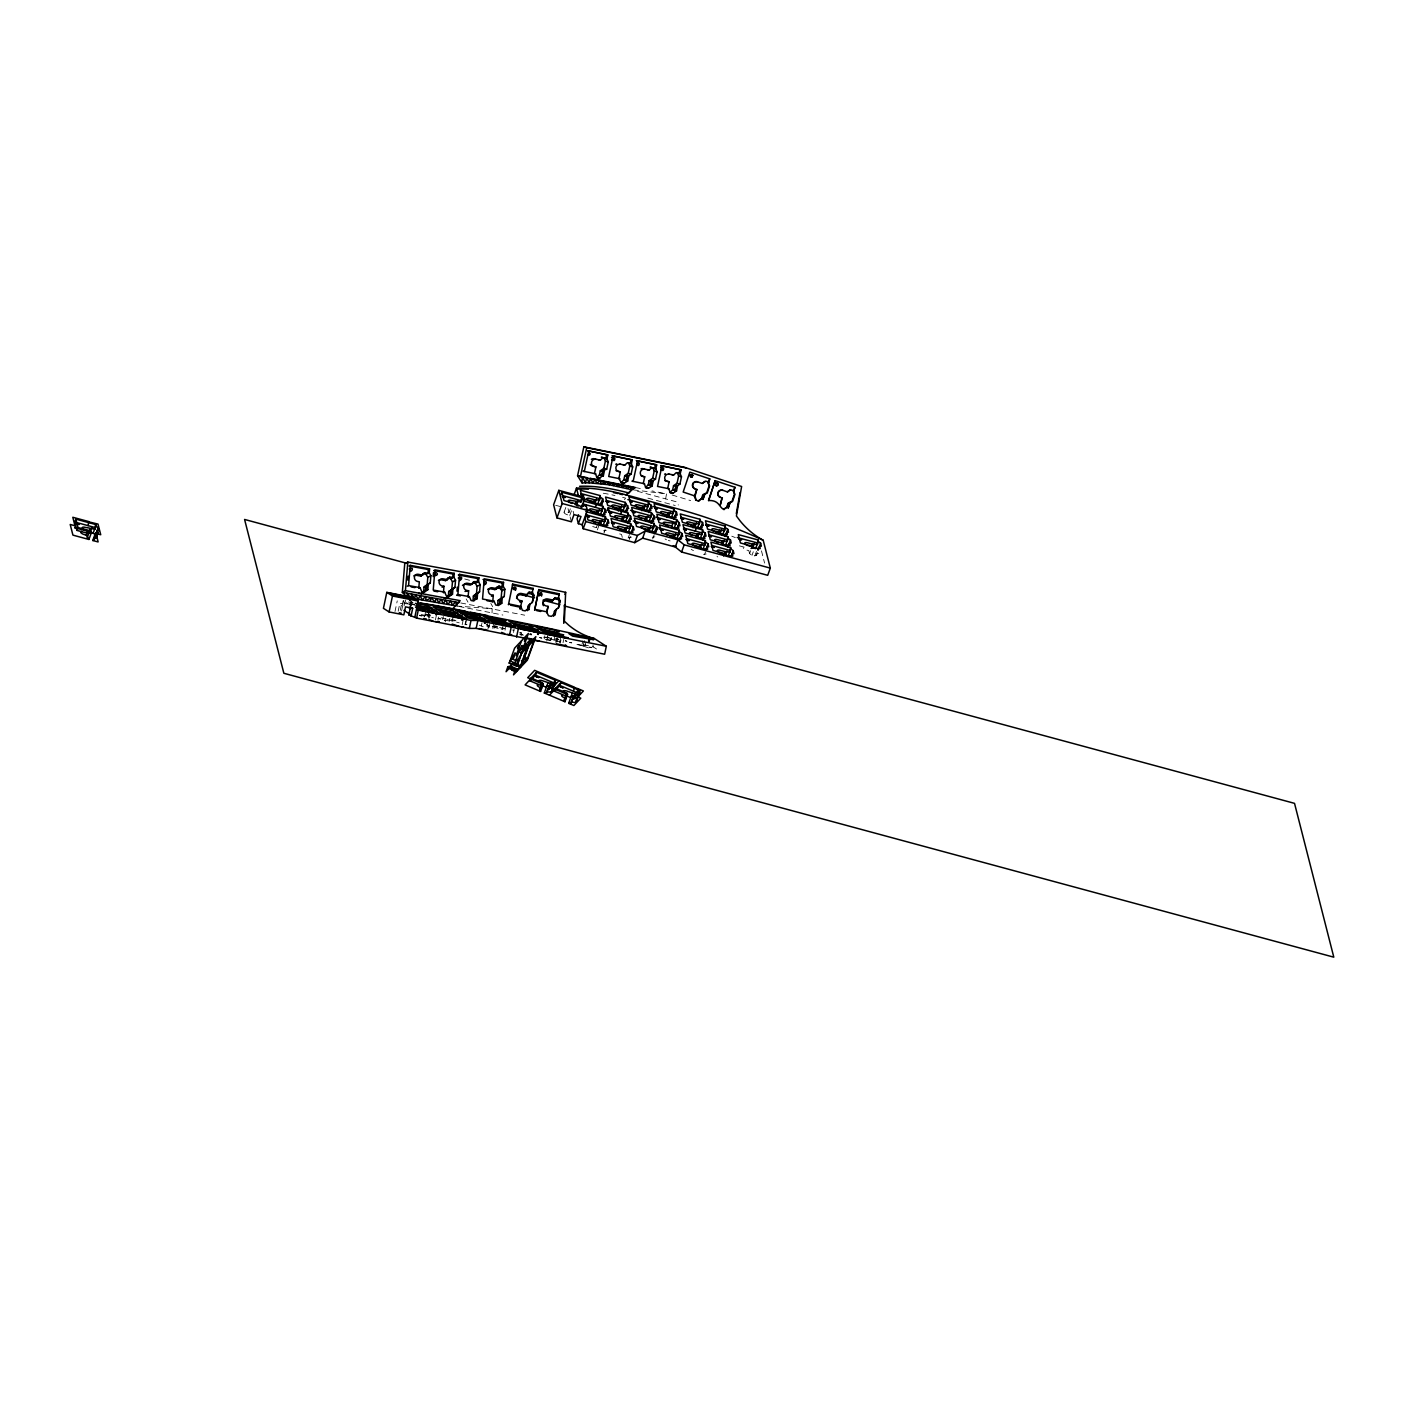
<?xml version="1.0" encoding="UTF-8"?>
<svg xmlns="http://www.w3.org/2000/svg" width="1404" height="1404" viewBox="0 0 1404 1404"><rect width="100%" height="100%" fill="white"/><g stroke="black" fill="none" stroke-linecap="round" stroke-linejoin="round"><path stroke-width="0.75" stroke-dasharray="5 3.75" d="M492.032 612.916L492.19 608.687L457.055 606.072M665.654 498.894L666.514 493.875L652 490.909M394.998 611.53L397.244 600.894M398.174 611.196L399.859 603.229L403.439 603.931M400.263 610.266L401.526 604.282L399.859 603.229M402.106 605.668L403.123 600.772L410.881 605.387M401.562 610.951L403.808 600.333M404.071 605.931L404.914 601.947M404.861 603.281L405.545 600.087M410.021 605.247L410.863 601.263M410.214 607.318L410.881 604.124L407.283 601.807L413.338 603M410.6 606.317L411.723 601.386M411.565 605.738L412.39 602.158L411.495 602.07L412.232 602.544M424.587 616.654L425.587 611.863M421.27 614.513L426.781 615.829L428.044 609.845M428.957 611.723L427.957 616.514L433.467 617.813M426.781 615.829L428.431 615.917L429.431 611.126M428.518 618.216L429.361 614.232M429.519 618.006L430.186 614.829L427.378 614.268M435.415 620.024L436.416 615.233M437.943 620.235L438.627 617.04M442.681 619.708L443.366 616.514M445.243 621.919L445.91 618.725M449.157 621.498L449.824 618.304M453.088 616.672L452.07 621.463L444.226 620.129L448.49 621.323M447.034 619.55L452.544 620.866L453.808 614.882M462.162 624.78L463.425 618.813M466.374 624.762L465.057 624.376L466.058 619.585M465.531 624.64L466.795 618.673M481.344 625.991L482.011 622.797M487.048 626.535L487.223 621.674M487.802 629.712L488.645 625.728M487.925 626.939L489.118 627.079L490.119 622.305M493.699 623.464L492.699 628.255L493.98 628.325M494.05 628.448L494.717 625.254M498.157 628.43L495.489 627.676L496.753 621.691M503.194 624.885L502.176 629.659L500.544 629.571M505.036 630.221L506.054 625.447M513.513 632.484L514.18 629.29M523.306 635.275L520.024 634.362L520.656 631.098M521.007 636.065L521.674 632.871M544.208 638.89L544.875 635.696M558.704 633.941L557.441 639.908L554.071 640.048L547.279 637.925L548.28 633.134M546.77 641.119L547.771 636.328M550.684 640.68L551.351 637.486M554.071 640.048L555.335 634.082M555.808 642.453L557.493 634.468M556.809 642.242L557.476 639.048L555.615 638.68M559.564 642.628L560.582 637.837M560.301 643.102L560.986 639.908M563.039 642.663L563.706 639.469M588.574 647.841L581.782 645.7L582.783 640.926M583.064 646.524L584.31 640.54M581.782 645.7L575.658 644.155L583.502 645.471L584.52 640.68M583.502 645.471L585.152 645.559L586.152 640.786M564.092 512.179L566.181 506.423M571.393 521.797L569.761 515.461L567.953 514.97A3.721 1.299 19.9 0 1 564.075 512.53A3.721 1.299 19.9 0 1 567.198 512.004L569.006 512.495L571.621 505.3M569.761 515.461L571.849 509.705M599.052 525.184L597.086 530.572L596.331 527.606L597.893 523.288M605.124 529.589L604.089 532.467L605.212 526.43M628.15 538.101L629.448 534.503M630.326 536.398L629.29 539.276L630.414 533.239M652.667 538.978L654.229 534.661M704.492 554.72L705.545 551.842M757.633 552.597L756.581 555.475L752 555.352L749.596 553.597L751.544 548.192M752 555.352L753.299 551.754M754.79 556.107L757.405 548.911M624.482 499.754L625.57 498.122A90.488 31.695 19.9 0 0 621.007 496.928M603.65 530.747L606.265 530.291M628.852 537.557L631.467 537.118M652.228 537.258L654.861 536.802M703.544 554.44L706.159 554.001M758.774 553.316L756.142 553.755L756.581 555.475M465.057 624.376L466.988 624.675M519.989 634.275L522.972 634.643M545.752 639.329L553.597 640.645M452.544 620.866L455.914 620.726M495.945 626.623L497.578 626.711M501.017 628.974L504.387 628.834L503.106 628.027M529.203 634.626L531.677 634.871L530.396 634.046M589.469 647.455L591.944 647.7L585.152 645.559M633.485 489.891L666.514 493.875M489.382 625.377L488.101 625.289L489.645 625.868M419.743 615.163L426.307 616.409M460.775 602.965L524.692 615.18M459.108 606.475L502.878 615.04M410.881 604.124L414.864 604.913M493.629 626.395L497.613 627.167M499.596 627.553L505.58 628.729L504.422 627.974M512.846 630.203L513.917 630.414L512.986 629.817M492.365 626.482L495.489 627.676M529.852 633.643L531.712 634.011M545.77 637.047L548.999 637.697M546.683 637.451L558.634 639.803L557.476 639.048M519.655 632.52L521.516 632.888M547.279 637.925L543.541 637.153M425.377 614.39L429.361 615.18M451.14 619.445L455.124 620.217M445.752 618.743L441.172 617.76M555.247 640.733L560.758 642.049M635.415 487.539L641.646 488.803M672.147 495.015L690.628 500.596M540.856 637.749C536.275 637.065 545.226 638.627 540.61 637.925M550.017 640.522L545.805 639.399M570.761 642.576C574.745 643.699 566.567 641.628 570.515 642.751M487.785 626.675L489.118 627.079M421.779 616.093L419.305 615.478M596.507 648.999L593.243 646.893L584.555 644.875A189.084 14.005 11.9 0 0 580.94 644.05M637.469 491.26L676.237 501.754L678.36 505.019M647.911 498.139L675.219 505.51M739.399 545.84L747.191 547.946M555.668 505.3L561.846 506.967M668.286 540.435L670.112 540.926M596.331 527.606L594.506 527.114A3.721 1.299 19.9 0 1 592.716 526.447M464.724 578.974L471.077 580.694M479.273 625.184L483.204 626.746M456.581 622.112L459.231 622.867M426.219 614.11L430.15 615.689L427.676 615.443L428.431 615.917M556.159 639.083L557.441 639.908M487.223 624.762L488.153 625.377L486.346 624.675M490.838 603.422L492.646 606.651M466.181 598.929L467.988 602.158M761.477 550.859L764.583 563.074M749.596 553.597L748.823 550.631L747.016 550.14A3.721 1.299 19.9 0 1 743.137 547.7M622.288 537.381L621.533 534.433L619.708 533.924A3.721 1.299 19.9 0 1 618.795 533.643M573.13 511.231L573.99 514.601M568.023 508.634L569.006 512.495M592.962 645.068L593.243 646.893M404.282 603.457A90.488 6.704 11.9 0 1 407.634 603.913M411.161 604.404A90.488 6.704 11.9 0 1 414.847 604.931M693.488 550.526A3.721 1.299 19.9 0 1 691.189 549.262M717.795 556.949A3.721 1.299 19.9 0 1 717.023 556.528M666.496 539.768A3.721 1.299 19.9 0 1 665.075 538.873M731.782 536.188A189.084 66.216 19.9 0 1 735.327 537.609M603.281 493.243A90.488 31.695 19.9 0 1 614.987 495.507M437.837 618.322L440.645 618.971L437.837 618.322M566.058 640.891L565.163 640.803L566.988 641.488L566.058 640.891"/><path stroke-width="1.5" d="M582.011 482.906L582.169 476.711L586.767 477.641L589.083 482.818L609.143 484.766L631.431 489.627L635.415 487.539L590.593 478.413L589.083 482.818L582.011 482.906L577.571 475.763L583.853 446.823L684.661 467.339L741.628 486.504L736.416 516.005L740.136 520.954A75.641 66.637 68.9 0 0 763.197 540.259L770.322 568.111L767.707 575.307L681.589 552.018L675.324 547.016L642.646 538.171L634.766 542.664L583.187 528.729L582.169 524.71L587.381 510.319L585.959 504.773M563.741 623.341L564.548 604.773M455.51 605.773L414.601 598.718L411.618 594.015L411.074 598.227L406.984 593.172L407.722 597.788L402.334 592.33L404.738 563.724L407.827 562.074L508.476 580.396L565.654 592.33L564.39 621.2L568.76 625.201A75.641 69.358 -85.3 0 0 594.331 638.539L606.317 646.261L604.65 654.229L476.167 628.395L469.322 628.43L416.602 618.111L408.81 614.829L410.6 606.317M77.589 528.659L74.798 527.904L76.413 527.816M459.073 602.649L402.334 592.33L405.423 590.68L407.827 562.074M407.844 580.168L408.178 576.131M407.335 586.223L408.564 585.573L410.266 565.356L429.589 568.866L429.255 572.814L430.888 575.728L430.273 582.906L424.061 587.03L423.71 591.189L421.411 593.681L418.673 593.19M408.564 585.573L420.007 587.644L421.762 591.54L424.499 592.032L427.834 589.733L428.273 584.503M425.921 586.047L425.57 590.207L427.834 589.733M426.588 590.382L427.027 585.152M424.061 587.03L427.185 584.555L427.799 577.377L425.974 574.148L423.236 573.639L420.937 576.131L416.286 575.289A3.721 3.352 61.9 0 0 413.776 575.903M429.255 572.814L428.009 573.481L428.343 569.533L429.589 568.866M433.187 576.57L433.52 572.534M453.913 577.307L449.754 577.149L447.455 579.641L442.804 578.781A3.721 3.352 61.9 0 0 439.066 581.747A3.721 3.352 61.9 0 0 442.19 585.959L443.98 586.275L443.436 592.804L444.664 592.137L446.419 596.033L449.157 596.524L452.492 594.225L452.93 588.978L454.931 587.381L455.545 580.221L453.913 577.307L454.247 573.358L434.924 569.848L433.222 590.049L444.664 592.137M443.331 597.683L446.068 598.174L448.367 595.682L448.718 591.523L454.931 587.381M452.93 588.978L450.579 590.54L450.228 594.699L452.492 594.225M451.246 594.875L451.684 589.645M452.667 577.957L453.001 574.025L454.247 573.358M451.842 589.031L452.457 581.87L450.631 578.623L447.894 578.132L445.594 580.624L440.944 579.782A3.721 3.352 61.9 0 0 438.434 580.378M456.984 591.172L457.318 587.118M460.459 595.893L456.651 595.208L457.879 594.541L459.582 574.341L478.904 577.851L478.571 581.782L480.203 584.713L479.589 591.874L473.376 596.016L473.025 600.175L477.149 598.701L477.588 593.471M478.571 581.782L474.412 581.625L472.113 584.117L467.462 583.274A3.721 3.352 61.9 0 0 463.724 586.24A3.721 3.352 61.9 0 0 466.848 590.435L468.638 590.768L468.094 597.297L469.322 596.63L471.077 600.508L473.815 601.017L476.114 598.525M475.236 595.015L474.885 599.175L477.149 598.701M475.903 599.368L476.342 594.138M477.325 582.449L477.658 578.518L478.904 577.851M473.376 596.016L476.5 593.523L477.114 586.363L475.289 583.116L472.551 582.625L474.412 581.625M487.03 600.736L492.751 601.772L493.295 595.261L491.505 594.927A3.721 3.352 61.9 0 1 488.381 590.715A3.721 3.352 61.9 0 1 492.12 587.767L496.77 588.609L499.069 586.117L501.983 586.942L503.229 586.275L503.562 582.344L484.24 578.817L482.537 599.034L493.98 601.123L495.735 605.001L498.473 605.493L501.807 603.193L502.246 597.964L504.247 596.367L504.861 589.189L503.229 586.275M504.247 596.367L498.034 600.508L497.683 604.668L500.772 603M502.246 597.964L499.894 599.508L499.543 603.667L501.807 603.193M500.561 603.86L501 598.63M501.158 598.016L501.772 590.856L499.947 587.609L497.209 587.1L494.91 589.61L490.259 588.75A3.721 3.352 61.9 0 0 487.75 589.364M501.983 586.942L502.316 582.993L503.562 582.344M517.198 653.685L524.306 646.051L527.29 647.314L520.603 665.777L516.303 671.428L508.845 668.286L509.038 666.391L513.513 668.286L512.214 670.27L515.198 671.516L516.426 670.217L513.443 668.953M516.303 671.428L516.426 670.217M736.31 513.653L740.031 492.576M522.13 646.402L522.095 645.507L520.463 648.174M530.098 641.031L529.15 642.435M532.151 593.102L533.187 588.399L512.688 584.117L508.459 604.738L508.722 603.895L520.866 606.423L522.358 610.319L525.254 610.915L528.009 608.564L528.834 609.652L527.746 609.424L528.553 605.352L532.467 602.193L533.871 595.191L532.414 592.26L529.08 592.172L525.938 595.805L521.007 594.769A3.721 3.58 17.2 0 0 516.602 598.455M526.342 594.524L521.393 593.488A3.721 3.58 17.2 0 0 517.058 596.244A3.721 3.58 17.2 0 0 519.989 600.508L521.884 600.894L520.077 609.178L520.866 606.423M527.342 610.705L528.553 605.352M528.834 609.652L530.115 603.685M532.151 602.579L533.871 595.191M538.855 589.592L534.626 610.196L538.855 589.592L559.354 593.857L558.318 598.56L555.247 597.63L552.105 601.263L547.174 600.228A3.721 3.58 17.2 0 0 543.401 605.668M546.946 611.144L548.051 606.352L546.156 605.966A3.721 3.58 17.2 0 1 543.225 601.702A3.721 3.58 17.2 0 1 547.56 598.946L552.509 599.982M548.051 606.352L546.77 612.741L547.034 611.881L534.889 609.354M558.318 598.56L558.581 597.718L560.038 600.649L558.634 607.651L554.72 610.81L553.509 616.163L554.176 614.039L555.264 614.268L553.913 614.882M555.001 615.11L556.3 609.143M558.318 608.037L560.038 600.649M414.864 616.988L418.234 601.052L415.847 599.508L393.682 595.542L390.084 593.225L413.706 598.139L412.565 597.402L386.802 592.365L383.432 608.318L389.101 611.951L403.843 614.847L405.528 606.861L412.688 608.265L411.003 616.233M389.101 611.951L392.471 595.998L386.802 592.365M409.599 600.368L410.266 597.174M410.249 600.789L410.916 597.595M416.602 618.111L418.269 610.126L416.549 609.02M426.798 608.95L427.465 605.756L415.356 603.387M415.479 607.09L427.536 609.494L427.465 605.756M431.379 611.916L432.063 608.722L415.917 605.563M435.977 614.864L436.662 611.67L416.479 607.721L420.077 610.038L434.801 613.197M455.967 615.285L453.194 614.461L453.229 610.81L433.046 606.861L436.644 609.178L451.368 612.337M460.565 618.251L457.792 617.427L457.827 613.759L437.644 609.81L441.242 612.126L453.194 614.461M461.74 619.901L462.425 616.725L442.242 612.776L445.84 615.075L457.792 617.427M462.442 620.357L462.425 616.725M469.322 628.43L471.007 620.463L477.851 620.428L606.317 646.261M476.009 617.62L484.889 618.778L460.337 612.881C464.022 614.671 476.991 622.481 476.623 614.338L455.738 609.933L459.336 612.249L480.291 615.829L476.623 614.338M476.167 628.395L477.851 620.428M479.852 620.024L480.519 616.83M480.554 620.48L481.221 617.286M484.45 622.972L485.117 619.796L464.935 615.847L468.532 618.164L489.487 621.744L485.117 619.796M485.152 623.429L485.819 620.235M509.582 634.941L511.582 625.289L490.698 620.884L494.296 623.201L515.25 626.781L511.582 625.289M516.584 636.995L518.269 629.027M528.957 628.606L517.005 626.272L513.408 623.955L537.96 629.852L529.062 628.676L528.992 624.956L508.81 621.007L512.407 623.323L527.132 626.482M533.555 631.572L521.604 629.22L517.988 626.904L542.541 632.8L533.66 631.642L534.292 628.36M537.504 634.046L538.171 630.87M538.206 634.503L538.873 631.309M554.071 633.186L554.755 629.992L534.573 626.044L538.171 628.36L552.895 631.519M588.574 640.961L589.259 637.767L569.076 633.818L572.674 636.135L593.629 639.715L589.259 637.767M589.276 641.417L589.961 638.223M434.678 573.674C435.363 570.48 439.347 574.622 436.275 575.359C432.748 573.218 437.346 574.482 434.433 576.36M574.359 493.997L576.482 488.118A90.488 31.695 19.9 0 1 625.903 494.857L634.643 487.679L580.431 476.658L586.714 447.7L583.853 446.823M588.75 451.07L584.292 471.533L583.151 471.182L595.629 473.832L596.875 477.799L599.596 478.36L602.263 475.868L603.281 470.428L606.686 469.199L608.265 461.934L607.002 458.95L607.862 454.966L587.609 450.719L607.862 454.966M591.593 465.689A3.721 3.457 -72.8 0 0 592.435 465.988L595.91 466.883L594.489 473.481L595.629 473.832M599.596 478.36L596.735 477.483L599.403 474.991L600.315 470.779L603.825 468.304L605.405 461.056L604.001 457.739L607.002 458.95M603.281 470.428L601.123 475.517L603.281 476.079L604.422 470.779M605.861 458.599L606.721 454.615M616.005 470.656A3.721 3.457 -72.8 0 0 616.847 470.954L620.322 471.849L618.883 478.448L621.288 482.765L624.008 483.327L627.693 481.046L628.834 475.745L631.098 474.166L632.678 466.9L631.414 463.917L632.274 459.933L612.004 455.686M624.008 483.327L621.147 482.432L623.815 479.957L624.727 475.745L628.237 473.271L629.817 466.023L628.413 462.706L631.414 463.917M627.693 475.394L625.535 480.484L626.553 480.694L627.693 475.394L628.834 475.745M630.273 463.566L631.133 459.582M637.556 461.003L633.116 481.467L631.976 481.116L644.436 483.766L645.7 487.732L648.42 488.294L652.088 486.012L653.246 480.712L655.51 479.133L657.072 471.867L655.808 468.883L656.686 464.899L636.416 460.652L656.686 464.899M641.259 475.921L644.734 476.816L643.295 483.415L644.436 483.766M648.42 488.294L645.559 487.399L648.227 484.924L649.139 480.712L652.649 478.237L654.229 470.989L652.825 467.672L655.808 468.883M653.246 480.712L650.842 481.239L649.929 485.451L652.088 486.012M650.947 485.661L652.105 480.361M654.668 468.532L655.545 464.548M661.968 465.97L657.528 486.433L668.848 488.732L670.112 492.699L672.814 493.26L676.5 490.979L677.658 485.679L679.905 484.099L681.484 476.833L680.22 473.85L681.098 469.866L660.828 465.619L681.098 469.866M664.812 480.589A3.721 3.457 -72.8 0 0 665.671 480.888L669.146 481.783L667.707 488.381L668.848 488.732M672.814 493.26L669.971 492.365L672.639 489.891L673.551 485.679L677.061 483.204L678.641 475.956L677.237 472.639L680.22 473.85M676.517 485.328L674.341 490.417L675.359 490.628L676.517 485.328L677.658 485.679M679.08 473.499L679.957 469.515M414.601 598.718L415.496 594.717L418.287 599.262L420.042 595.542L422.13 599.859L425.605 596.56L426.114 600.491L431.449 597.63L434.485 601.895L436.468 598.543L438.82 602.649L441.067 599.368L443.278 603.457L445.805 600.245L447.806 604.299L450.859 601.158L452.404 605.159L455.686 602.035L457.055 606.072M586.767 477.641L585.468 482.8L582.169 476.711M512.688 584.117L512.425 584.977L532.923 589.259L533.187 588.399M521.884 600.894L521.481 602.176L519.585 601.772M525.938 595.805L529.08 592.172M533.222 597.314L531.993 592.786M552.105 601.263L555.247 597.63M559.389 602.772L558.16 598.244M559.354 593.857L559.09 594.717L538.592 590.435M554.334 612.091L554.72 610.81M564.987 594.454L565.654 592.33M709.669 478.817L708.546 482.783L709.845 478.904L689.838 472.165L683.169 492.032L695.103 496.051L696.051 500.21L694.418 496.454L696.77 489.417L695.103 496.051M701.438 498.806L698.385 500.912L701.438 498.806L702.807 494.717L706.756 492.751L709.125 485.714L707.967 482.186L709.599 485.959L707.23 492.997L704.703 494.261L702.965 499.403L704.703 494.261M704.51 494.155L701.737 498.947L702.965 499.403M724.166 509.634C718.76 507.441 719.655 500.035 708.476 500.508L715.145 480.642L735.152 487.381L733.274 490.663L734.432 494.19L732.063 501.228L728.114 503.194L726.745 507.283L723.692 509.389L726.745 507.283M708.669 500.596L715.145 480.642M720.199 505.177L722.077 497.893L720.41 504.527M730.449 489.715L727.395 491.839L730.449 489.715L733.555 490.803L734.906 494.436L732.537 501.474L728.413 503.352L727.026 507.423L728.272 507.879L730.01 502.737L728.272 507.879M733.66 491.154L734.959 487.293M519.498 656.335L517.672 662.741M430.238 601.175L431.449 597.63M515.549 590.364C515.97 586.275 510.88 590.136 515.443 589.627C518.023 587.504 512.495 585.608 513.215 588.855M75.834 519.147L77.975 527.518L89.663 530.677L88.61 533.555L76.922 530.396L74.781 522.042L75.834 519.147L95.577 524.499L95.981 526.131L94.945 529.01L85.346 527.395A3.721 1.299 19.9 0 0 82.204 527.746A3.721 1.299 19.9 0 0 85.188 530.08M76.922 530.396L77.975 527.518M88.101 525.622L88.803 521.586L72.797 517.269L75.535 527.939L91.523 532.256L88.926 539.452L72.92 535.135L70.2 524.464L74.201 525.535M88.926 539.452L86.364 535.17L87.399 532.292M89.066 531.572L90.102 528.694M87.118 538.136L89.663 530.677M88.54 533.011L90.347 532.397L91.909 528.062M94.945 529.01L95.577 524.499M95.981 526.131L98.157 527.711L95.542 534.906L93.138 533.151L94.7 528.834M92.769 540.505L95.384 533.309L97.701 532.853L96.665 535.731L95.244 533.994L96.174 533.836L98.122 541.944L92.769 540.505L94.121 540.031L96.718 532.836M95.612 535.451L97.227 530.958L98.912 530.659L98.157 527.711M98.262 532.467L96.297 537.872L93.682 538.311L94.121 540.031M581.256 506.791L584.696 499.824L584.011 497.156L558.81 490.347L553.615 504.738L556.967 517.9L571.393 521.797L573.99 514.601L580.993 516.496L578.378 523.692L582.169 524.71M560.793 495.121L561.846 492.242L581.589 497.578L581.976 499.087L580.923 501.965L571.358 500.491A3.721 1.299 19.9 0 0 568.234 501.017A3.721 1.299 19.9 0 0 572.112 503.457M556.967 517.9L562.179 503.492L558.81 490.347M507.879 666.707L515.373 670.726L507.879 666.707L506.072 671.726L511.6 665.847M527.29 647.314L521.867 653.071L518.901 651.807L514.935 662.741L517.918 664.004L516.637 666.268L509.178 663.109L514.601 648.157L528.413 633.467L523.692 646.56M509.178 663.109L515.18 652.842L513.671 658.213M516.093 655.773L521.516 640.821M512.214 670.27L513.513 668.286M519.129 651.649L520.077 649.069M517.304 659.178L516.69 660.88L512.214 658.985M575.078 504.65L576.114 501.772M515.338 669.866L513.513 674.868L527.342 660.178L535.872 636.626L522.042 651.316L516.637 666.268M515.198 671.516L515.549 670.55L512.565 669.287M524.306 646.051L517.62 664.513L520.603 665.777M524.482 648.104L525.798 644.471L531.221 638.715L534.204 639.978L527.518 658.423L522.112 664.18L528.781 645.735L534.204 639.978M577.922 501.158L576.36 505.475L578.308 506.002M580.923 501.965L581.589 497.578M520.428 667.532L522.253 662.512M523.552 658.915L528.957 643.98M526.465 659.547L523.481 658.283L531.221 638.715M578.483 514.759L577.079 518.602L578.378 523.692M583.187 528.729L585.801 521.533L584.766 517.514M593.576 502.65L594.629 499.771L599.455 500.087L600.087 495.577L580.343 490.242L582.484 498.596L594.173 501.754L596.647 503.773L602.298 504.212L601.737 502.035L603.422 501.754L602.667 498.789L600.508 497.209M543.12 683.818L541.382 685.678L530.063 680.887L531.098 678.009L536.521 672.253L555.615 680.326L553.527 684.327L543.278 681.028A3.721 1.299 19.9 0 0 538.925 680.624A3.721 1.299 19.9 0 0 541.365 683.064L543.12 683.818L539.645 690.171L540.593 691.435L543.19 684.239L542.418 682.8L531.098 678.009M594.857 503.474L596.419 499.157M595.349 507.388L596.647 503.773M599.455 500.087L600.087 495.577M530.063 680.887L535.468 675.131L536.521 672.253M597.665 504.229L599.227 499.912M596.314 513.32L597.349 510.442L602.193 510.758L602.807 506.247L583.081 500.912M600.719 504.176L602.667 498.789M600.701 504.913L601.737 502.035M599.157 509.827L597.577 514.145L605.019 514.882L604.457 512.723L606.142 512.425L605.387 509.459L603.229 507.879M602.193 510.758L602.807 506.247M600.385 514.899L601.947 510.582M599.034 524.008L600.07 521.13L604.913 521.428L605.545 516.918L585.801 511.582M539.645 690.171L542.242 682.976M541.382 685.678L542.418 682.8M602.79 516.654L605.387 509.459M601.877 520.498L600.315 524.815L607.739 525.552L607.195 523.394L608.88 523.095L608.125 520.129L605.949 518.55M607.23 510.6L608.265 507.721L628.009 513.057L628.43 514.689L627.395 517.567L617.795 515.97A3.721 1.299 19.9 0 0 614.654 516.321A3.721 1.299 19.9 0 0 617.637 518.638M604.913 521.428L605.545 516.918M603.106 525.57L604.668 521.253M565.759 695.98L554.44 691.207L555.493 688.329L560.898 682.572L580.01 690.645L577.904 694.647L567.672 691.347A3.721 1.299 19.9 0 0 563.32 690.926A3.721 1.299 19.9 0 0 565.742 693.383L567.514 694.138L564.97 701.754L544.313 693.014L547.893 682.976M606.159 525.535L608.125 520.129M606.142 526.272L607.195 523.394M544.313 693.014L546.419 693.032L549.192 685.661L553.79 685.012L555.703 682.958L554.562 681.449L555.615 680.326M546.419 693.032L550.684 683.028M551.439 684.783L550.386 687.662L548.139 688.539L549.157 688.96L550.21 686.082M553.527 684.327L554.562 681.449M547.525 691.856L551.175 692.207L553.123 686.802M555.703 682.958L551.175 692.207M618.269 510.898L619.831 506.581L624.657 506.897L625.289 502.386L605.545 497.051L607.686 505.405L619.375 508.581L624.64 511.354L627.483 511.021L626.939 508.845L628.623 508.564L625.289 502.386M620.059 510.284L621.621 505.966M620.533 514.197L621.849 510.6M554.44 691.207L559.863 685.45L560.898 682.572M622.867 511.038L625.71 504.018M621.516 520.129L622.551 517.251M625.921 511.003L627.869 505.598M625.903 511.723L626.939 508.845M624.341 516.637L622.779 520.954L630.221 521.691L629.659 519.533L631.344 519.234L630.589 516.268L628.43 514.689M627.395 517.567L628.009 513.057M625.587 521.709L627.149 517.392M624.236 530.817L625.271 527.939L630.115 528.255L630.747 523.745L611.003 518.409L613.144 526.763L624.833 529.922L627.29 531.941M627.992 523.464L630.589 516.268M564.97 701.754L564.022 700.491L566.795 693.102L555.493 688.329M629.659 519.533L627.693 522.569M627.079 527.325L625.517 531.642L632.941 532.362L632.397 530.203L634.082 529.922L633.327 526.956L631.151 525.377M630.115 528.255L630.747 523.745M628.308 532.397L629.869 528.079M577.342 696.7L580.8 698.174L573.885 705.51L568.69 703.316L572.27 693.295M573.499 691.224L574.482 687.205L534.626 670.34L527.711 677.693L543.19 684.239M631.344 533.081L633.327 526.956M568.69 703.316L570.796 703.351L573.569 695.98L578.167 695.313L580.08 693.278L578.957 691.768L580.01 690.645M570.796 703.351L575.078 693.33M642.172 509.161L643.207 506.282L648.051 506.598L648.666 502.088L628.922 496.753L631.063 505.107L642.751 508.266L645.226 510.284L650.877 510.723L650.315 508.546L652 508.266L651.245 505.3L649.087 503.72M572.534 698.859L573.552 699.28L574.587 696.402M573.552 699.28L575.816 695.103M576.904 692.383L578.22 688.785L583.397 690.979L576.482 698.314L571.305 696.121L573.569 695.98M641.646 510.6L643.436 509.985L644.998 505.668M577.904 694.647L578.957 691.768M571.919 702.175L575.57 702.526L578.167 695.313M648.051 506.598L648.666 502.088M575.57 702.526L580.08 693.278M647.806 506.423L646.244 510.74L643.436 509.985M634.766 542.664L637.363 535.468L645.243 530.975L677.921 539.803L684.187 544.822L770.322 568.111M644.892 519.831L645.928 516.953L650.772 517.269L651.403 512.758L631.66 507.423L633.783 515.777L645.489 518.953L647.946 520.972M648.648 512.495L651.245 505.3M650.315 508.546L648.35 511.582M647.735 516.339L646.173 520.656L653.597 521.393L653.053 519.217L654.738 518.936L653.983 515.97L651.403 512.758M642.646 538.171L645.243 530.975M651.807 514.39L648.964 521.41L651.368 523.165L653.983 515.97M647.613 530.519L648.666 527.623L653.492 527.939L654.124 523.429L634.38 518.094L636.521 526.465L648.209 529.624L650.684 531.642M653.053 519.217L651.07 522.27M650.456 527.009L648.894 531.326L656.335 532.063L655.773 529.905L657.458 529.606L656.703 526.64L654.545 525.061M653.492 527.939L654.124 523.429M651.702 532.081L653.264 527.764M654.755 532.046L656.703 526.64M654.738 532.783L655.773 529.905M667.356 515.97L668.409 513.092L673.236 513.408L673.867 508.897L654.124 503.562L656.265 511.916L667.953 515.092L670.428 517.111L676.079 517.532L675.517 515.356L677.202 515.075L676.447 512.109L674.289 510.529M666.847 517.409L668.637 516.795L670.199 512.478M673.236 513.408L673.867 508.897M673.007 513.232L671.445 517.549L668.637 516.795M673.85 519.304L676.447 512.109M675.517 515.356L673.534 518.409M677.009 521.2L675.973 524.078L672.937 523.148L671.375 527.465L678.799 528.202L678.255 526.044L679.94 525.745L679.167 522.779L676.588 519.568L656.861 514.233L658.985 522.604L670.673 525.763L673.148 527.781M675.973 524.078L676.588 519.568M674.166 528.22L675.728 523.903M672.814 537.328L673.867 534.45L678.694 534.766L679.325 530.256L659.582 524.921L661.723 533.274L673.411 536.433L675.886 538.452M677.219 528.185L679.167 522.779M677.202 528.922L678.255 526.044M675.657 533.836L674.096 538.153L681.519 538.873L680.975 536.714L682.66 536.433L681.905 533.467L679.747 531.888M678.694 534.766L679.325 530.256M676.886 538.908L678.448 534.591M675.324 547.016L677.921 539.803M679.29 540.663L681.905 533.467M680.975 536.714L678.992 539.75M681.589 552.018L684.187 544.822M692.944 527.781L694.506 523.464L699.35 523.78L699.982 519.269L680.238 513.934L682.379 522.288L694.067 525.465L696.542 527.483L702.175 527.904L701.631 525.728L703.316 525.447L702.562 522.481L700.403 520.902M694.752 527.167L696.314 522.85M695.226 531.081L696.542 527.483M699.35 523.78L699.982 519.269M697.542 527.922L699.104 523.604M696.191 537.03L697.244 534.134L702.07 534.45L702.702 529.94L682.958 524.605L685.099 532.976L696.788 536.135L699.262 538.153M700.596 527.886L702.562 522.481M700.578 528.606L701.631 525.728M699.034 533.52L697.472 537.837L704.913 538.574L704.352 536.416L706.036 536.117L705.282 533.151L703.123 531.572M702.07 534.45L702.702 529.94M700.28 538.592L701.842 534.275M698.929 547.7L699.964 544.822L704.808 545.138L705.422 540.628L685.696 535.293L687.82 543.646L699.508 546.805L701.982 548.824M702.684 540.347L705.282 533.151M704.352 536.416L702.369 539.452M701.772 544.208L700.21 548.525L707.634 549.245L707.089 547.086L708.774 546.805L708.002 543.839L705.843 542.26M704.808 545.138L705.422 540.628M703 549.28L704.562 544.963M706.054 549.227L708.002 543.839M706.036 549.964L707.089 547.086M718.672 533.151L719.708 530.273L724.552 530.589L725.184 526.079L705.44 520.744L707.581 529.115L719.269 532.274L721.726 534.292L727.377 534.713L726.833 532.555L728.518 532.256L727.763 529.29L725.587 527.711M721.516 529.659L719.954 533.976L722.744 534.731L724.306 530.414M724.552 530.589L725.184 526.079M721.393 543.839L722.446 540.961L727.272 541.277L727.904 536.767L708.16 531.432L710.301 539.785L721.989 542.944L724.464 544.963M725.148 536.486L727.763 529.29M726.833 532.555L724.85 535.591M724.236 540.329L722.674 544.664L730.115 545.384L729.553 543.225L731.238 542.944L730.484 539.978L728.325 538.399M727.272 541.277L727.904 536.767M727.044 541.102L725.482 545.419L727.886 547.174L730.484 539.978M723.604 555.949L725.166 551.632L730.01 551.947L730.624 547.437L710.898 542.102L713.021 550.456L724.71 553.615L727.184 555.651L732.835 556.072L732.274 553.896L733.959 553.615L733.204 550.649L731.045 549.069M729.553 543.225L727.57 546.261M725.394 555.335L726.956 551.017M730.01 551.947L730.624 547.437M728.202 556.089L729.764 551.772M731.256 556.037L733.204 550.649M731.238 556.774L732.274 553.896M751.544 547.016L752.579 544.138L757.423 544.454L758.037 539.943L738.293 534.608L740.434 542.962L752.123 546.121L754.597 548.139L760.248 548.578L759.687 546.402L761.372 546.121L760.617 543.155L758.458 541.575M751.017 548.455L752.807 547.841L754.369 543.523M757.423 544.454L758.037 539.943M757.177 544.278L755.615 548.595L752.807 547.841M758.02 550.35L760.617 543.155M759.687 546.402L757.721 549.438M522.376 649.438L522.972 648.227M410.652 571.358L409.284 568.971M484.626 584.819L483.625 582.449M508.845 668.286L512.249 663.46L519.55 666.9M604.896 484.134L606.388 481.625L609.143 484.766L611.354 482.643L613.478 485.521L615.9 483.573L617.883 486.381L620.603 484.52L622.341 487.363L625.605 485.538L626.868 488.434L630.378 486.521L631.431 489.627L629.01 493.032A90.488 31.695 19.9 0 0 579.589 486.293M541.505 596.121C543.436 593.418 537.592 592.962 539.154 595.945M690.013 474.991L692.014 474.552M715.32 483.467L716.935 482.941M420.937 576.131L425.096 572.656L428.009 573.481M417.532 602.842A90.488 6.704 11.9 0 1 452.457 609.055L460.196 600.649L405.423 590.68M459.722 580.589L459.898 578.553L458.266 578.027M507.932 667.567L509.038 666.391M532.028 677.535L525.114 684.889L540.593 691.435M549.157 688.96L550.386 687.662M552.105 687.995L559.003 680.659M549.49 695.191L555.019 689.329M566.795 693.102L567.585 694.559L546.911 685.801L549.017 685.836M564.022 700.491L565.952 698.455L564.18 697.7A3.721 1.299 19.9 0 1 562.126 695.033M632.186 511.723L634.977 512.758L632.449 512.197M591.382 459.319A3.721 3.457 -72.8 0 1 594.015 458.739L600.333 460.214L603 457.722L601.298 457.195L605.721 458.266M619.954 464.022L624.745 465.18L627.412 462.688L630.133 463.232M641.031 468.813A3.721 3.457 -72.8 0 1 642.839 468.673L649.157 470.147L651.825 467.655L650.105 467.128L654.527 468.199M668.778 473.955L673.569 475.114L676.237 472.621L678.939 473.166M554.176 614.039L551.439 616.374L548.525 615.777L546.911 612.513M705.141 481.239C698.648 486.907 705.791 478.571 708.248 482.327M716.18 483.099L715.391 484.731L716.373 485.837M410.266 565.356L409.038 566.023L428.343 569.533M423.236 573.639L425.096 572.656M425.974 574.148L427.834 573.148M427.799 577.377L430.888 575.728M420.007 587.644L418.778 588.311L419.322 581.782L417.532 581.467A3.721 3.352 61.9 0 1 414.408 577.255A3.721 3.352 61.9 0 1 418.146 574.289L422.797 575.149M427.185 584.555L430.273 582.906M447.894 578.132L449.754 577.149M423.71 591.189L426.798 589.54M445.594 580.624L447.455 579.641M421.411 593.681L424.499 592.032M450.631 578.623L452.492 577.641M459.582 574.341L458.353 574.991L477.658 578.518M442.12 587.276L443.98 586.275M452.457 581.87L455.545 580.221M448.718 591.523L450.579 590.54M448.367 595.682L451.456 594.032M472.113 584.117L470.252 585.117L465.601 584.257A3.721 3.352 61.9 0 0 463.846 584.433M446.068 598.174L449.157 596.524M475.289 583.116L477.149 582.133M468.638 590.768L465.005 591.435M477.114 586.363L480.203 584.713M476.5 593.523L479.589 591.874M497.209 587.1L499.069 586.117M494.91 589.61L496.77 588.609M499.947 587.609L501.807 586.609M491.435 596.244L493.295 595.261M501.772 590.856L504.861 589.189M492.751 601.772L493.98 601.123M498.034 600.508L499.894 599.508M589.136 452.825C587.995 459.301 593.12 449.613 587.504 455.142M611.495 457.441L613.618 458.546L611.582 459.986M606.388 481.625L600.772 483.625L600.614 480.466L596.735 483.239L595.103 479.343L592.839 482.958L590.593 478.413M672.937 523.148L666.373 522.481A3.721 1.299 19.9 0 0 663.25 523.025A3.721 1.299 19.9 0 0 667.128 525.447L668.953 525.938M76.465 523.341L79.15 524.482L76.448 523.762M586.1 506.405L584.854 505.142M636.679 465.093L637.591 462.495M660.635 467.199L662.442 468.48L660.74 470.042M581.256 507.09L582.186 506.914M602.491 515.759L603.422 515.601M691.172 477.29L692.716 475.517M716.268 482.836C720.164 482.537 717.391 488.206 715.233 484.942M716.461 485.766L717.971 484.749L717.04 482.871M629.764 500.877L632.256 502.088L629.729 501.526M654.966 507.686L657.441 508.897L654.913 508.336M739.136 538.732L741.628 539.803L739.101 539.382M578.22 688.785L574.798 687.627M428.466 607.844L431.835 607.704L428.167 606.212M409.599 607.248L412.688 608.265M433.064 610.81L436.433 610.67L432.063 608.722M454.229 612.899L457.599 612.758L453.931 611.249M437.662 613.759L441.031 613.618L436.662 611.67M458.827 615.847L462.197 615.707L458.529 614.215M463.425 618.813L466.795 618.673L463.127 617.163M435.977 621.744L439.347 621.603M529.992 627.044L533.362 626.904L529.694 625.394M461.74 626.781L463.373 626.868M555.756 632.081L559.125 631.94L554.755 629.992M539.136 641.014L534.643 640.364M573.481 697.858L574.78 697.981M408.81 614.829L411.284 615.075L403.931 610.354M433.696 570.498L453.001 574.025M483.011 579.483L502.316 582.993M457.879 594.541L469.322 596.63M411.144 586.925L414.952 587.609M433.889 591.066L437.715 591.751M392.471 595.998L418.234 601.052M465.865 611.302L455.142 609.196A90.488 6.704 11.9 0 0 420.217 602.983M470.164 612.144L487.346 615.514M452.457 609.055L503.983 619.146A192.102 14.233 11.9 0 1 594.331 638.539M416.848 605.299L425.605 607.283M418.269 610.126L471.007 620.463M501.544 632.397L504.685 633.59M399.262 612.723L401.123 613.092M507.335 634.327L511.846 634.994L511.109 634.503M530.712 638.785L526.974 638.03M586.714 447.7L686.345 467.971M632.274 459.933L613.144 456.037L608.704 476.5L620.024 478.799M595.91 466.883L594.155 466.532A3.721 3.457 -72.8 0 1 591.558 462.214A3.721 3.457 -72.8 0 1 595.735 459.266M620.322 471.849L618.567 471.498A3.721 3.457 -72.8 0 1 615.952 467.181A3.721 3.457 -72.8 0 1 620.129 464.233M644.734 476.816L642.962 476.447A3.721 3.457 -72.8 0 1 640.364 472.13A3.721 3.457 -72.8 0 1 644.541 469.199M669.146 481.783L667.374 481.414A3.721 3.457 -72.8 0 1 664.776 477.097A3.721 3.457 -72.8 0 1 668.953 474.166M580.642 476.395L577.571 475.763L580.431 476.658M452.141 624.096L458.88 626.219M528.694 593.453L531.589 594.05M554.861 598.911L557.757 599.526M510.477 605.159L520.603 607.283M536.644 610.617L540.698 611.477M426.377 619.041L423.903 618.427M625.903 494.857L676.307 508.476A192.102 67.287 19.9 0 1 763.197 540.259M627.886 499.631L647.63 504.966M653.088 506.44L672.832 511.776M643.207 506.282L638.451 505.001A3.721 1.299 19.9 0 0 635.31 505.352A3.721 1.299 19.9 0 0 638.293 507.669M668.409 513.092L663.653 511.811A3.721 1.299 19.9 0 0 660.512 512.162A3.721 1.299 19.9 0 0 663.478 514.478M681.168 517.339L698.929 522.148M706.37 524.166L724.131 528.957M639.206 507.967L641.031 508.459M664.408 514.777L666.216 515.268M694.506 523.464L689.75 522.183A3.721 1.299 19.9 0 0 686.661 522.358A3.721 1.299 19.9 0 0 688.715 524.482M719.708 530.273L714.952 528.992A3.721 1.299 19.9 0 0 711.863 529.185A3.721 1.299 19.9 0 0 713.916 531.291M581.274 493.646L599.052 498.455M606.475 500.456L624.253 505.264M737.258 537.486L757.002 542.822M690.505 525.149L692.33 525.64M715.707 531.958L717.532 532.449M594.629 499.771L589.873 498.49A3.721 1.299 19.9 0 0 586.872 498.525A3.721 1.299 19.9 0 0 588.03 500.351M619.831 506.581L615.057 505.3A3.721 1.299 19.9 0 0 611.951 505.826A3.721 1.299 19.9 0 0 615.829 508.266L617.637 508.757M630.607 510.301L650.35 515.637M655.808 517.111L675.552 522.446M752.579 544.138L747.823 542.857A3.721 1.299 19.9 0 0 744.682 543.208A3.721 1.299 19.9 0 0 747.648 545.524M581.976 499.087L584.696 499.824M592.435 501.948L590.628 501.456A3.721 1.299 19.9 0 1 588.82 500.772M645.928 516.953L641.172 515.672A3.721 1.299 19.9 0 0 638.048 516.198A3.721 1.299 19.9 0 0 641.926 518.638M683.888 528.027L701.667 532.818M709.09 534.836L726.868 539.645M562.776 495.647L580.536 500.456M748.578 545.823L750.403 546.314M697.244 534.134L692.488 532.853A3.721 1.299 19.9 0 0 689.346 533.204A3.721 1.299 19.9 0 0 692.312 535.521M722.446 540.961L717.69 539.663A3.721 1.299 19.9 0 0 714.566 540.207A3.721 1.299 19.9 0 0 718.444 542.628M601.772 509.125L583.239 504.036L583.783 506.212L580.94 506.546L575.675 503.755L563.987 500.596L561.846 492.242M609.213 511.144L626.974 515.935M597.349 510.442L592.593 509.161A3.721 1.299 19.9 0 0 589.452 509.512A3.721 1.299 19.9 0 0 592.435 511.828M633.344 520.972L653.088 526.307M658.546 527.799L678.272 533.134M585.205 509.283L596.893 512.442L599.368 514.461M562.179 503.492L587.381 510.319M593.348 512.127L595.173 512.618M648.666 527.623L643.892 526.342A3.721 1.299 19.9 0 0 640.803 526.535A3.721 1.299 19.9 0 0 642.856 528.641M673.867 534.45L669.094 533.151A3.721 1.299 19.9 0 0 666.005 533.344A3.721 1.299 19.9 0 0 668.058 535.451M686.626 538.697L704.387 543.506M711.828 545.507L729.589 550.315M646.472 529.799L644.664 529.308A3.721 1.299 19.9 0 1 643.734 529.01M669.848 536.117L671.674 536.609M699.964 544.822L695.208 543.523A3.721 1.299 19.9 0 0 692.207 543.576A3.721 1.299 19.9 0 0 693.383 545.401M725.166 551.632L720.41 550.35A3.721 1.299 19.9 0 0 717.286 550.877A3.721 1.299 19.9 0 0 721.165 553.316L722.99 553.808M586.732 515.005L604.492 519.796M611.933 521.814L629.694 526.623M697.788 546.981L695.963 546.489A3.721 1.299 19.9 0 1 694.173 545.823M600.07 521.13L595.314 519.831A3.721 1.299 19.9 0 0 592.19 520.375A3.721 1.299 19.9 0 0 596.068 522.797M625.271 527.939L620.515 526.64A3.721 1.299 19.9 0 0 617.514 526.693A3.721 1.299 19.9 0 0 618.69 528.518M623.095 530.098L621.27 529.606A3.721 1.299 19.9 0 1 619.48 528.939M585.801 521.533L637.363 535.468M673.271 545.647L676.079 546.419M407.564 563.53L244.577 519.445L283.854 673.271L1333.8 957.177L1294.523 803.351L564.215 605.879M496.472 587.556L502.825 589.276M521.867 594.436L534.573 597.876M543.05 600.157L559.985 604.738M89.4 522.025L97.999 524.078L100.737 534.748L95.384 533.309M74.781 522.042L94.524 527.377M86.1 530.361L87.925 530.852M90.347 532.397L93.138 533.151M86.364 535.17L84.538 534.678A3.721 1.299 19.9 0 1 80.888 532.678A3.721 1.299 19.9 0 1 82.081 531.449M427.536 609.494L430.203 610.249M478.922 628.536L486.082 629.94L485.345 629.466M433.116 621.182L429.185 619.603M678.641 475.956L681.484 476.833M671.849 474.57L673.569 475.114M654.229 470.989L657.072 471.867M647.437 469.603L649.157 470.147M629.817 466.023L632.678 466.9M623.043 464.636L624.745 465.18M605.405 461.056L608.265 461.934M677.061 483.204L679.905 484.099M598.63 459.67L600.333 460.214M652.649 478.237L655.51 479.133M673.551 485.679L675.254 486.205M628.237 473.271L631.098 474.166M649.139 480.712L650.842 481.239M603.825 468.304L606.686 469.199M672.639 489.891L676.5 490.979M624.727 475.745L626.447 476.272M648.227 484.924L651.07 485.802M600.315 470.779L602.035 471.305M623.815 479.957L627.693 481.046M603.281 476.079L599.403 474.991M702.386 483.502L697.314 481.747A3.721 3.703 0 0 0 694.489 481.958M727.676 491.979L722.621 490.224A3.721 3.703 0 0 0 717.795 494.489M697.068 489.557L694.945 488.803A3.721 3.703 0 0 1 692.611 484.099M722.376 498.034L720.252 497.279A3.721 3.703 0 0 1 718.111 495.419M695.577 499.982L698.859 501.158M525.798 644.471L528.781 645.735M524.534 657.16L527.518 658.423M521.41 660.477L525.131 662.039M510.301 661.038L517.743 664.18M535.468 675.131L554.58 683.204M559.863 685.45L578.957 693.523M510.775 666.233L518.216 669.392M546.332 687.293L541.716 685.345A3.721 1.299 19.9 0 0 540.803 685.012M566.11 695.664L570.708 697.612M541.558 688.135L539.803 687.381A3.721 1.299 19.9 0 1 538.311 684.608M565.356 644.998L566.637 645.822L556.475 643.839M409.389 608.248L410.53 609.003M657.651 519.024L660.178 519.568L657.476 518.831M624.569 521.27L622.095 519.252L610.407 516.093L608.265 507.721M602.105 525.131L599.631 523.113L587.943 519.954L586.328 513.671M89.716 530.94L91.523 532.256M692.874 475.289L690.873 474.622L690.206 476.623L692.207 477.29L692.593 475.149M576.219 698.806L577.483 700.473M576.482 488.118L578.536 496.121M97.227 530.958L97.701 532.853M524.517 654.246L524.587 655.387M462.478 585.521A3.721 3.352 61.9 0 1 463.092 584.871M720.55 497.42A3.721 3.703 0 0 1 718.199 492.716A3.721 3.703 0 0 1 722.902 490.382M695.243 488.943A3.721 3.703 0 0 1 692.892 484.24A3.721 3.703 0 0 1 697.595 481.905M693.032 483.222A3.721 3.703 0 0 1 693.681 482.502M590.856 465.163A3.721 3.457 -72.8 0 1 590.277 464.443M615.794 464.285A3.721 3.457 -72.8 0 1 616.619 463.846M664.618 474.219A3.721 3.457 -72.8 0 1 665.443 473.78M577.641 489.118A90.488 31.695 19.9 0 1 588.487 489.189M613.513 492.611A90.488 31.695 19.9 0 1 617.988 493.576M619.48 493.927A90.488 31.695 19.9 0 1 622.498 494.664M562.372 496.542L565.163 497.578L562.477 496.437M580.887 494.524L583.66 495.577L580.993 494.419M586.346 515.882L589.118 516.918L586.346 515.882M606.089 501.351L608.862 502.386L606.195 501.246M608.809 512.021L611.6 513.057L608.809 512.021M611.53 522.692L614.32 523.727L611.53 522.692M634.924 522.393L637.697 523.429L634.924 522.393M660.126 529.203L662.899 530.238L660.126 529.203M680.782 518.234L683.555 519.269L680.782 518.234M683.502 528.904L686.293 529.94L683.502 528.904M686.223 539.575L689.013 540.61L686.223 539.575M705.966 525.043L708.757 526.079L705.966 525.043M708.704 535.714L711.477 536.749L708.809 535.608M711.424 546.402L714.215 547.437L711.424 546.402M539.329 593.576C541.523 598.981 543.453 589.504 539.329 593.576M612.583 458.915C614.478 464.355 616.567 454.65 612.583 458.915M636.995 463.882C638.89 469.322 640.979 459.617 636.995 463.882M661.407 468.848C663.302 474.289 665.391 464.584 661.407 468.848M517.585 648.49L518.708 646.121L517.585 648.49M524.499 641.154L525.622 638.767L524.499 641.154M410.091 568.813C411.197 574.569 414.601 565.759 410.091 568.813M459.406 577.799C460.512 583.555 463.917 574.727 459.406 577.799M484.064 582.291C485.17 588.03 488.574 579.22 484.064 582.291M535.907 676.482L538.662 677.5L535.907 676.482M560.301 686.802L563.057 687.82L560.301 686.802M504.334 621.094L485.117 617.286L481.502 614.97L506.054 620.866L504.334 621.094M508.932 624.06L489.698 620.235L486.1 617.918L510.652 623.832L508.932 624.06M561.986 635.134L542.769 631.309L539.171 628.992L563.724 634.889L561.986 635.134M566.584 638.083L547.367 634.275L543.752 631.958L568.304 637.855L566.584 638.083"/></g></svg>
